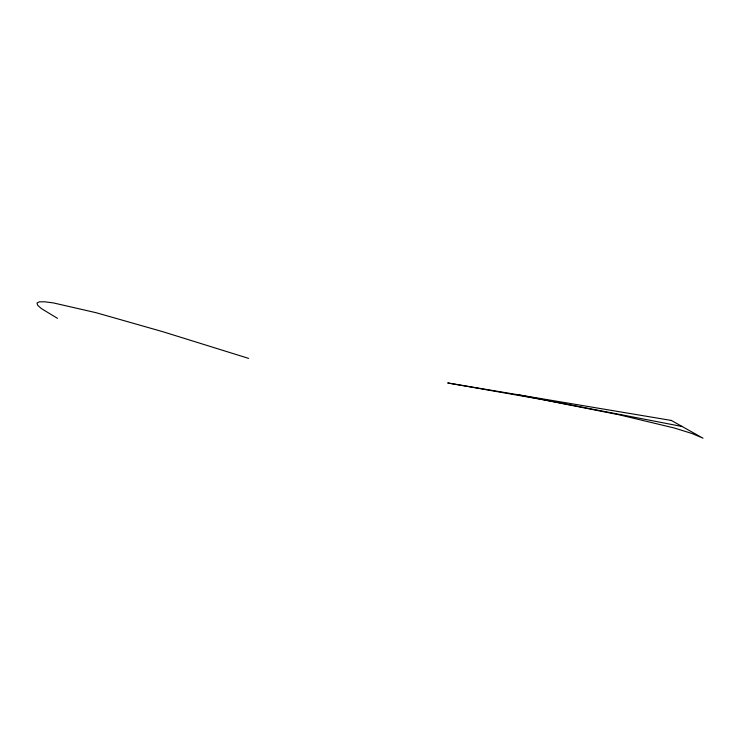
<?xml version="1.0" encoding="UTF-8"?>
<svg xmlns="http://www.w3.org/2000/svg" width="740" height="740" viewBox="0 0 740 740"><rect width="100%" height="100%" fill="white"/><g stroke="black" fill="none" stroke-linecap="round" stroke-linejoin="round"><path stroke-width="1.11" d="M517.168 394.605L682.123 426.499M248.594 358.373L162.819 331.705L96.2 312.733L53.308 302.901L44.844 301.809L39.396 301.837L37 302.984L37.657 305.232L41.329 308.562L57.48 318.339M671.291 420.431L447.691 382.959L542.078 399.535L619.417 414.853L674.214 427.979L691.974 433.492L703 438.191L671.291 420.431"/></g></svg>
